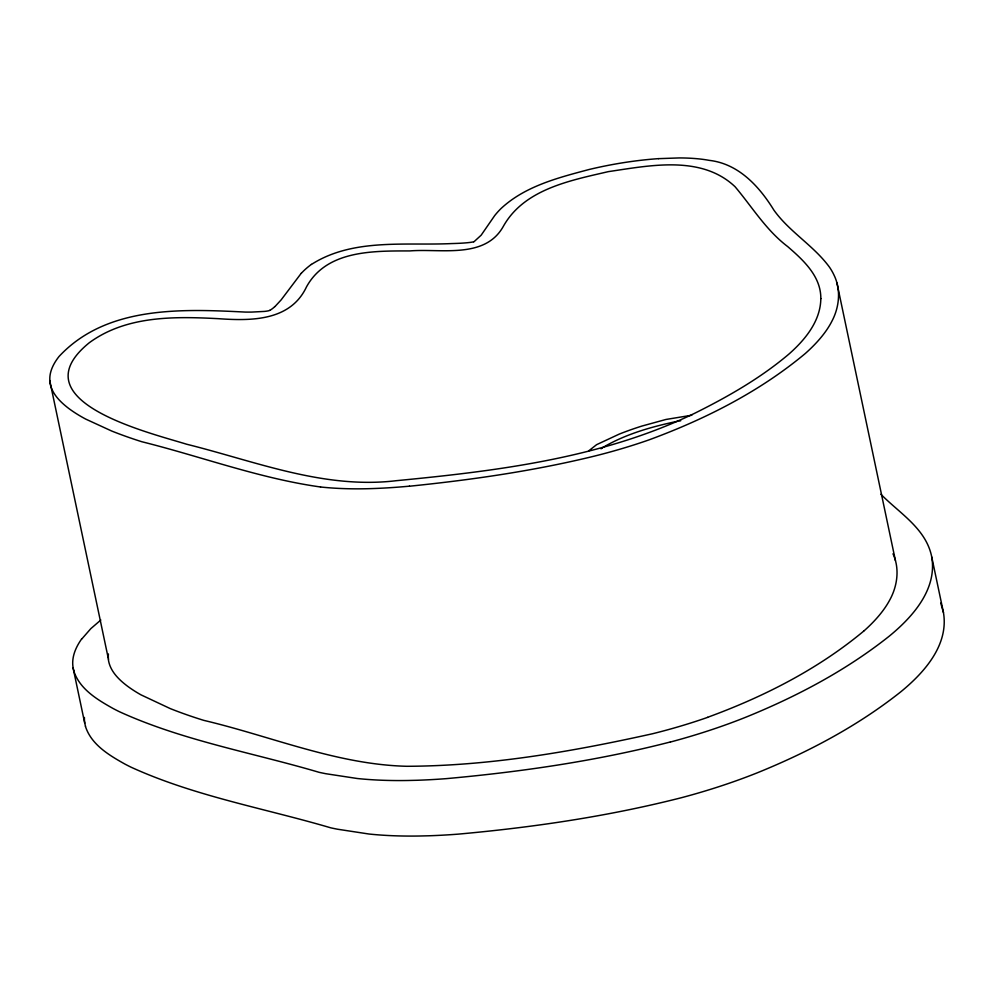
<?xml version="1.0" encoding="UTF-8"?>
<svg xmlns="http://www.w3.org/2000/svg" width="994" height="994" viewBox="0 0 994 994"><rect width="100%" height="100%" fill="white"/><g stroke="black" fill="none" stroke-linecap="round" stroke-linejoin="round"><path stroke-width="1.49" d="M81.794 638.98L90.839 628.63L100.816 620.02M588.61 450.953L596.586 444.678L619.299 434.08A138.439 47.116 -11.9 0 1 641.813 426.091L665.992 419.456L691.812 415.231M301.219 273.3L281.153 299.877L274.965 306.574M863.6 631.215C817.652 669.422 763.442 696.906 707.517 717.345M601.022 448.828L601.817 448.182M602.289 447.834C625.301 434.129 651.666 426.674 677.722 421.245M311.507 264.392C352.994 237.939 405.154 245.779 451.711 243.567A167.402 56.981 -11.9 0 0 455.687 243.443L457.948 243.356A79.52 27.062 -11.9 0 0 467.242 242.747L467.801 242.673A21.595 7.356 -11.9 0 0 472.945 241.977L473.032 241.94A2.274 0.77 -11.9 0 0 473.616 241.803M670.354 741.971C596.984 760.87 521.726 771.804 446.343 778.637A295.578 100.605 -11.9 0 1 416.846 780.278L408.124 780.489A253.023 86.118 -11.9 0 1 357.244 778.501L325.759 773.705A464.136 157.984 -11.9 0 1 319.173 772.338C252.513 752.632 182.896 740.704 119.33 711.679A587.081 199.831 -11.9 0 1 113.241 708.573C97.412 699.726 79.495 689.091 73.705 670.739M679.324 420.984L680.716 420.76M409.416 486.228C471.442 479.891 533.393 471.019 594.014 456.209A225.116 76.625 -11.9 0 0 649.094 439.845C704.957 419.282 759.192 391.897 805.115 353.665A309.544 105.364 -11.9 0 0 831.841 321.323C839.383 307.196 841.173 289.565 833.941 274.928A421.667 143.534 -11.9 0 0 829.344 266.988C813.564 245.53 789.398 231.863 773.879 210.107C759.292 186.412 738.592 163.699 709.269 160.369A115.975 39.474 -11.9 0 0 701.019 159.127A122.038 41.537 -11.9 0 0 679.163 157.934L658.513 158.655M320.528 486.985C259.546 478.437 201.384 456.581 141.794 441.721A807.973 275.015 -11.9 0 1 111.688 431.023L85.844 419.157A458.83 156.182 -11.9 0 1 68.536 408.298C59.963 401.7 51.353 393.177 49.874 381.944M880.92 494.291C899.682 513.401 926.234 528.709 931.751 557.038L943.455 612.54C948.947 645.069 924.171 672.64 900.949 691.687C858.008 725.769 809.029 751.712 758.41 772.363A260.254 88.59 -11.9 0 1 682.095 797.536C608.688 816.298 533.443 827.356 458.035 834.152A295.578 100.605 -11.9 0 1 428.538 835.792L419.816 836.004A253.023 86.118 -11.9 0 1 368.948 834.016L337.451 829.207A464.136 157.984 -11.9 0 1 330.865 827.853C264.18 808.234 194.6 796.194 131.034 767.182A587.081 199.831 -11.9 0 1 124.946 764.088C109.116 755.229 91.187 744.605 85.397 726.241M892.997 553.807C900.017 568.916 897.309 586.845 889.208 600.972A308.761 105.091 -11.9 0 1 863.637 631.215M940.746 603.072L943.455 612.54M836.936 282.967L895.42 560.517M49.75 380.59L108.234 658.14M73.034 667.657L84.726 723.16M931.751 557.038C937.255 589.554 912.48 617.125 889.245 636.172C846.316 670.254 797.337 696.21 746.705 716.848A260.254 88.59 -11.9 0 1 670.391 742.033M108.358 659.494C109.849 670.726 118.435 679.287 127.046 685.835A452.792 154.12 -11.9 0 0 141.024 694.868L170.185 708.56A814.558 277.264 -11.9 0 0 203.82 720.377C271.275 736.268 336.742 764.548 406.807 766.287C489.595 766.001 571.923 751.663 652.499 733.758A225.116 76.625 -11.9 0 0 707.591 717.382M85.521 726.216A232.832 79.247 -11.9 0 1 84.428 717.469M73.817 670.714A232.832 79.247 -11.9 0 1 81.607 638.993M473.753 241.766A2.721 0.919 -11.9 0 0 474.25 241.517L481.158 235.193L494.677 215.611A220.718 75.122 -11.9 0 1 496.553 213.337A177.205 60.323 -11.9 0 1 500.988 208.578C525.018 186.114 558.293 177.69 589.231 169.465A153.449 52.235 -11.9 0 1 658.513 158.642M301.331 273.288A114.596 39.002 -11.9 0 1 311.395 264.379M274.754 306.587A30.068 10.238 -11.9 0 1 269.871 310.352M269.722 310.327A4.051 1.379 -11.9 0 1 269.039 310.65L268.566 310.787A13.084 4.448 -11.9 0 1 264.342 311.42L251.768 312.079A155.648 52.98 -11.9 0 1 245.319 312.079C181.765 308.885 106.37 305.643 59.056 356.461A191.159 65.07 -11.9 0 0 50.035 381.907M320.515 486.985A216.916 73.829 -11.9 0 0 365.643 488.762A262.391 89.311 -11.9 0 0 409.441 486.165M108.52 659.457A191.159 65.07 -11.9 0 1 108.396 653.953M820.833 298.598C820.535 321.224 804.991 339.911 788.838 354.15C760.41 378.217 727.782 396.817 694.533 413.355C601.743 458.11 497.783 470.907 396.382 480.686C323.945 489.433 255.495 461.328 186.623 444.219C147.671 432.191 17.681 400.905 89.274 342.744C126.313 315.595 174.385 316.39 218.146 318.664C250.737 320.95 290.323 321.323 306.5 286.868C326.74 250.028 373.322 250.973 409.826 250.923C440.802 248.388 484.836 259.322 503.262 226.483C524.049 189.146 570.245 180.51 608.378 171.627C649.778 165.563 701.255 154.741 735.051 186.71C752.197 207.038 766.138 230.273 787.708 246.599C803.264 260.093 821.019 276.245 820.833 298.598"/></g></svg>
